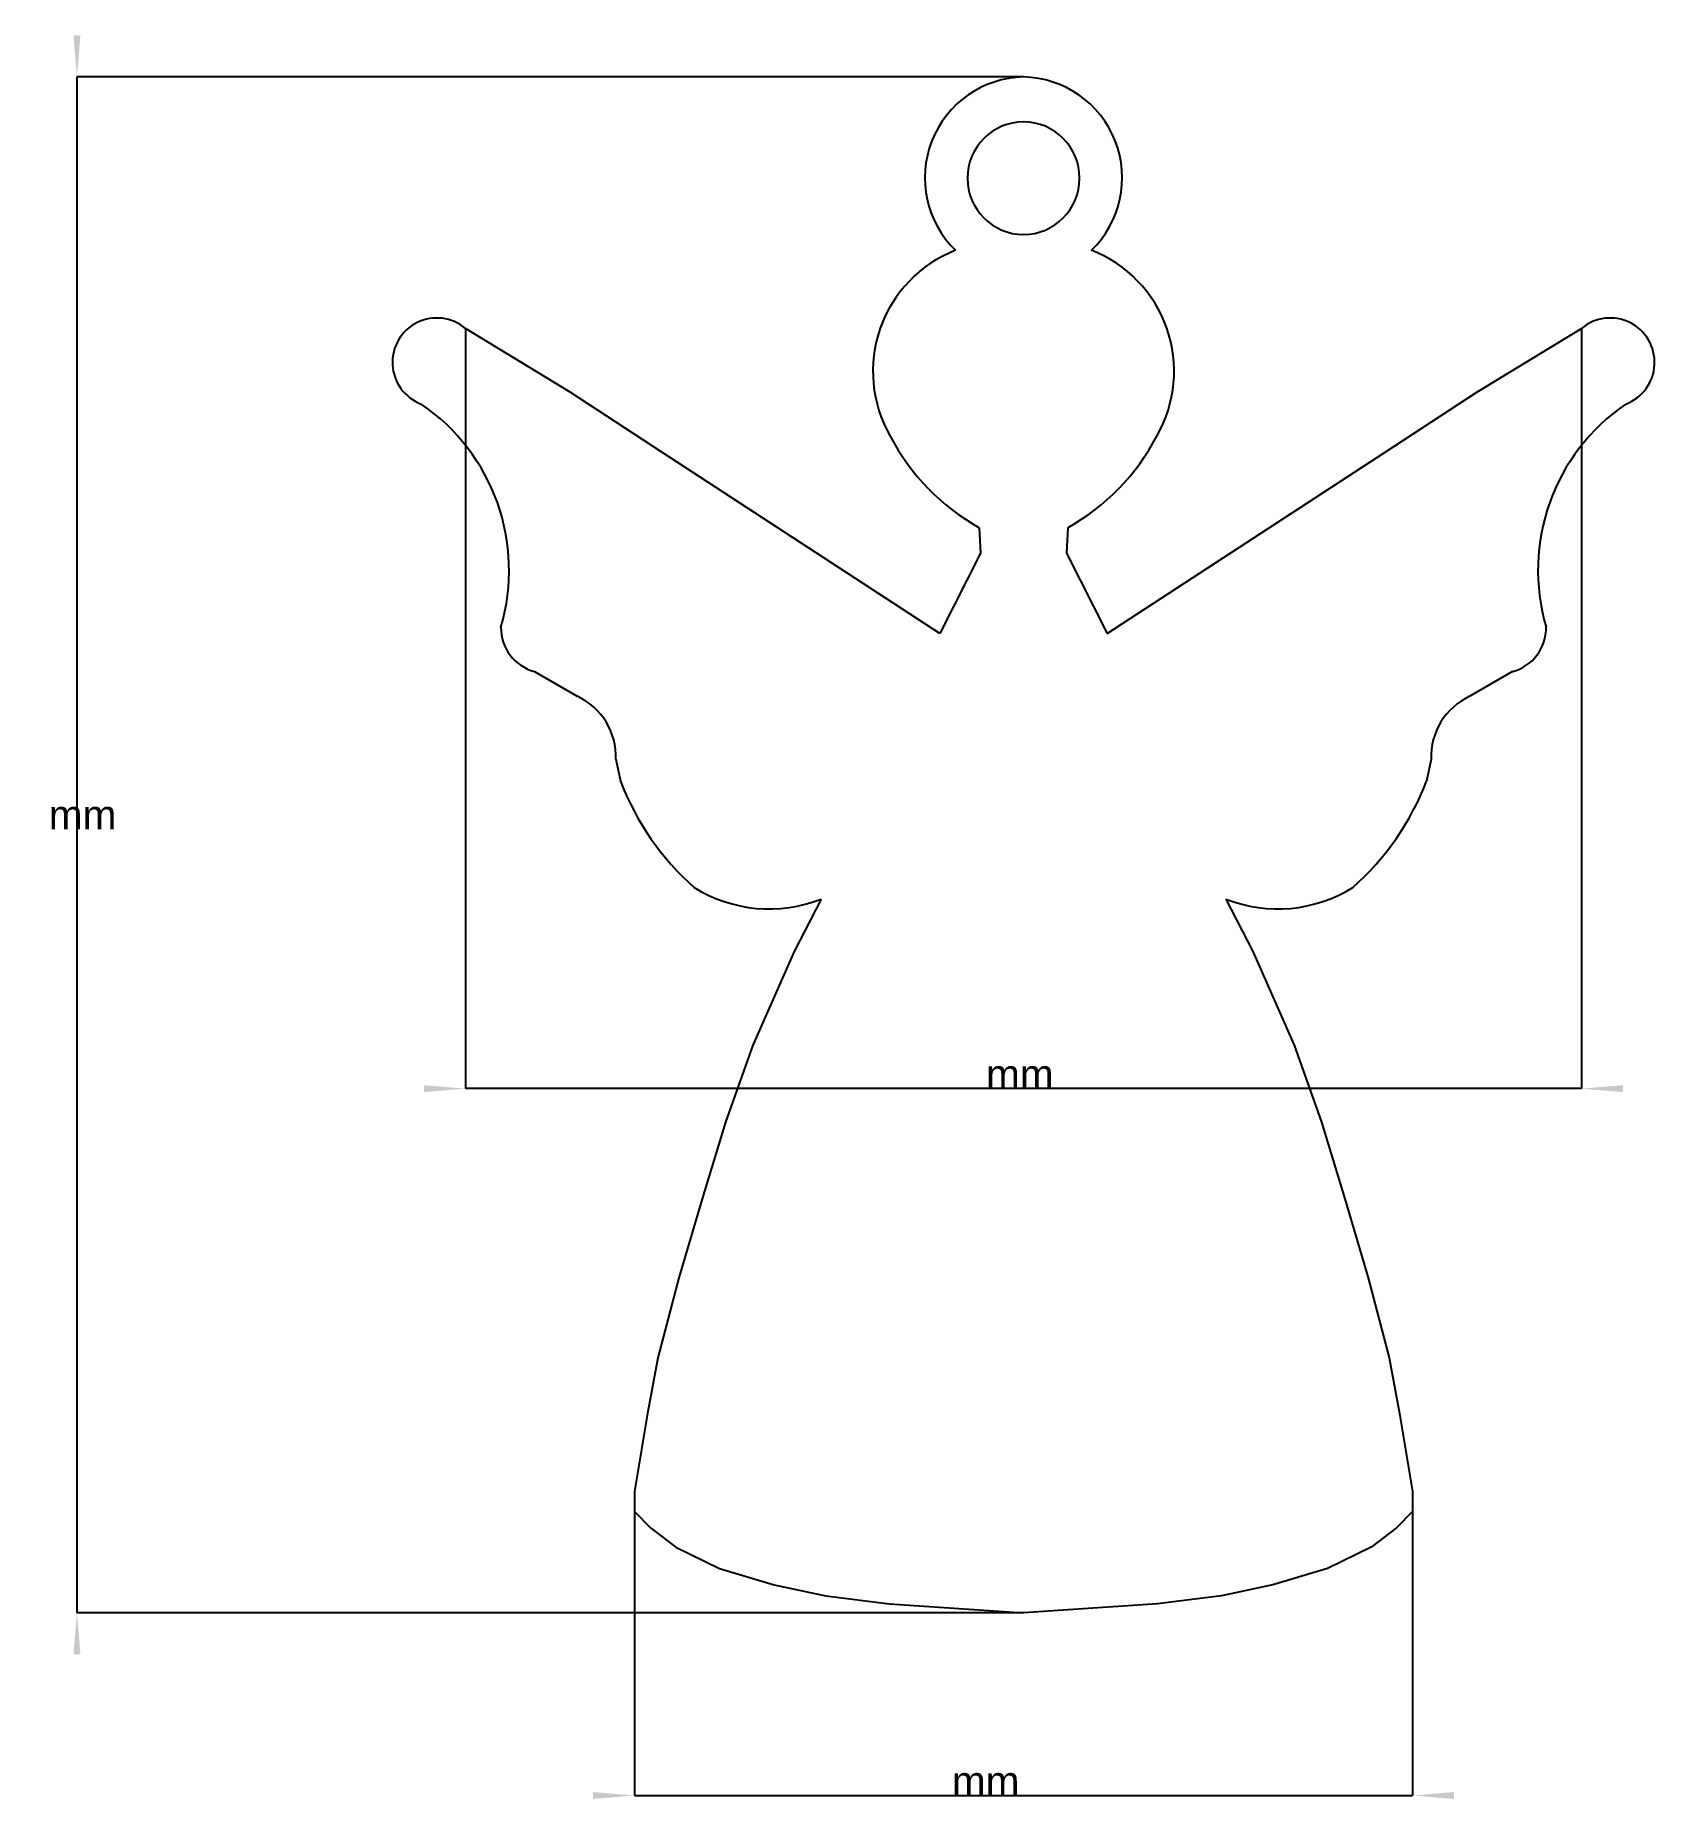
# Model space of a CAD drawing. Extents: x 91 to 286, y 33 to 246.
import ezdxf
from ezdxf.enums import TextEntityAlignment as Align

# ---------------------------------------------------------------- set-up
doc = ezdxf.new("R2010")
doc.units = 0
doc.layers.get('0').update_dxf_attribs({"linetype": 'CONTINUOUS'})
for name, color, linetype in [('Dimension', 7, 'CONTINUOUS'), ('Dimension001', 7, 'CONTINUOUS'), ('Dimension002', 7, 'CONTINUOUS'), ('ProjItem', 7, 'CONTINUOUS')]:
    doc.layers.add(name, color=color, linetype=linetype)
doc.styles.get("Standard").update_dxf_attribs({"font": 'arial.ttf'})
doc.dimstyles.get("Standard").update_dxf_attribs({"dimscale": 0, "dimtxt": 2.5, "dimasz": 2.5, "dimexe": 1.25, "dimexo": 0.625, "dimtad": 1, "dimtxsty": 'STANDARD', "dimcen": 2.5, "dimazin": 3, "dimtfac": 1, "dimtmove": 0, "dimatfit": 3})

# ---------------------------------------------------------------- blocks, each defined once
blk = doc.blocks.new('*Dimension')
at = {"color": 0}
for points in [[(137.865, 118.751), (137.865, 119.585), (142.865, 119.168)], [(282.135, 118.751), (282.135, 119.585), (277.135, 119.168)]]:
    blk.add_solid(points, dxfattribs=at)
at = {"layer": 'Dimension'}
for p, q in [((142.865, 210.626), (142.865, 119.168)), ((277.135, 210.626), (277.135, 119.168)), ((277.135, 119.168), (142.865, 119.168))]:
    blk.add_line(p, q, dxfattribs=at)
blk.add_text(' mm', height=3.5, dxfattribs=at).set_placement((208.878, 119.168), align=Align.CENTER)
blk = doc.blocks.new('*Dimension001')
at = {"color": 0}
for points in [[(95.6936, 245.891), (96.5269, 245.891), (96.1103, 240.891)], [(95.6936, 51.1094), (96.5269, 51.1094), (96.1103, 56.1094)]]:
    blk.add_solid(points, dxfattribs=at)
at = {"layer": 'Dimension001'}
for p, q in [((210, 240.891), (96.1103, 240.891)), ((96.1103, 240.891), (96.1103, 56.1094)), ((210, 56.1094), (96.1103, 56.1094))]:
    blk.add_line(p, q, dxfattribs=at)
blk.add_text(' mm', height=3.5, dxfattribs=at).set_placement((96.1103, 150.369), align=Align.CENTER)
blk = doc.blocks.new('*Dimension002')
at = {"color": 0}
for points in [[(158.187, 33.7047), (158.187, 34.538), (163.187, 34.1214)], [(261.813, 33.7047), (261.813, 34.538), (256.813, 34.1214)]]:
    blk.add_solid(points, dxfattribs=at)
at = {"layer": 'Dimension002'}
for p, q in [((163.187, 68.283), (163.187, 34.1214)), ((256.813, 68.283), (256.813, 34.1214)), ((163.187, 34.1214), (256.813, 34.1214))]:
    blk.add_line(p, q, dxfattribs=at)
blk.add_text(' mm', height=3.5, dxfattribs=at).set_placement((204.766, 34.1214), align=Align.CENTER)

msp = doc.modelspace()

# ---------------------------------------------------------------- linework, layer by layer
at = {"layer": 'ProjItem'}
for p, q in [((155.45, 202.971), (142.865, 210.626)), ((264.55, 202.971), (277.135, 210.626)), ((166.5, 195.742), (155.45, 202.971)), ((253.5, 195.742), (264.55, 202.971)), ((199.94, 173.949), (166.5, 195.742)), ((220.06, 173.949), (253.5, 195.742)), ((204.682, 186.651), (204.835, 183.6)), ((215.318, 186.651), (215.165, 183.6)), ((204.835, 183.6), (199.94, 173.949)), ((215.165, 183.6), (220.06, 173.949)), ((151.181, 169.349), (156.294, 166.374)), ((268.819, 169.349), (263.706, 166.374)), ((160.951, 158.791), (161.512, 156.152)), ((259.049, 158.791), (258.488, 156.152)), ((185.647, 141.98), (182.422, 135.66)), ((234.353, 141.98), (237.578, 135.66)), ((182.422, 135.66), (177.431, 124.406)), ((237.578, 135.66), (242.569, 124.406)), ((177.431, 124.406), (174.144, 115.153)), ((242.569, 124.406), (245.856, 115.153)), ((174.144, 115.153), (171.344, 105.901)), ((245.856, 115.153), (248.656, 105.901)), ((171.344, 105.901), (168.544, 96.4051)), ((248.656, 105.901), (251.456, 96.4051)), ((168.544, 96.4051), (165.987, 86.7876)), ((251.456, 96.4051), (254.013, 86.7876)), ((165.987, 86.7876), (164.77, 80.0919)), ((254.013, 86.7876), (255.23, 80.0919)), ((164.77, 80.0919), (163.187, 70.7178)), ((255.23, 80.0919), (256.813, 70.7178)), ((163.187, 70.7178), (163.187, 68.283)), ((256.813, 70.7178), (256.813, 68.283)), ((163.187, 68.283), (165.135, 66.3351)), ((256.813, 68.283), (254.865, 66.3351)), ((165.135, 66.3351), (168.18, 63.9857)), ((254.865, 66.3351), (251.82, 63.9857)), ((168.18, 63.9857), (173.414, 61.4292)), ((251.82, 63.9857), (246.586, 61.4292)), ((173.414, 61.4292), (179.988, 59.4813)), ((246.586, 61.4292), (240.012, 59.4813)), ((179.988, 59.4813), (186.197, 58.1422)), ((186.197, 58.1422), (193.867, 57.1682)), ((233.803, 58.1422), (226.133, 57.1682)), ((240.012, 59.4813), (233.803, 58.1422)), ((193.867, 57.1682), (210, 56.1094)), ((226.133, 57.1682), (210, 56.1094))]:
    msp.add_line(p, q, dxfattribs=at)
for centre, radius, start, end in [((210.267, 228.753), 12.1403, 91.2589, -134.104), ((209.733, 228.753), 12.1403, -45.8955, 88.7411), ((210.033, 228.711), 6.7811, 90.2813, -90.2813), ((209.967, 228.711), 6.7811, -89.7187, 89.7187), ((207.513, 205.479), 15.6314, 111.368, -150.067), ((212.487, 205.479), 15.6314, -29.9326, 68.6325), ((139.414, 206.543), 5.3454, 49.8013, -110.651), ((280.586, 206.543), 5.3454, -69.3491, 130.199), ((123.878, 181.528), 24.2258, -16.3726, 55.7005), ((296.122, 181.528), 24.2258, 124.3, -163.627), ((217.913, 210.228), 27.0351, -152.344, -119.301), ((202.087, 210.228), 27.0351, -60.6987, -27.6558), ((152.551, 174.605), 5.4314, 179.003, -104.615), ((267.449, 174.605), 5.4314, -75.3854, 0.996947), ((152.981, 159.117), 7.9776, -2.34423, 65.4574), ((267.019, 159.117), 7.9776, 114.543, -177.656), ((192.194, 167.979), 32.8832, -158.919, -131.567), ((227.806, 167.979), 32.8832, -48.4327, -21.0807), ((179.397, 157.822), 17.0305, -121.982, -68.4693), ((240.603, 157.822), 17.0305, -111.531, -58.0181)]:
    msp.add_arc(centre, radius, start, end, dxfattribs=at)

# ---------------------------------------------------------------- dimensions: what is measured, and where the dimension line sits
at = {"layer": 'Dimension'}
dim = msp.add_linear_dim(base=(208.878, 119.168), p1=(277.135, 210.626), p2=(142.865, 210.626), text=' mm', dimstyle='STANDARD', dxfattribs=at)
dim.commit()
dim.dimension.update_dxf_attribs({"geometry": '*Dimension', "text_midpoint": (208.878, 114.168)})
at = {"layer": 'Dimension001'}
dim = msp.add_linear_dim(base=(96.1103, 150.369), p1=(210, 240.891), p2=(210, 56.1094), angle=90, text=' mm', dimstyle='STANDARD', dxfattribs=at)
dim.commit()
dim.dimension.update_dxf_attribs({"geometry": '*Dimension001', "text_midpoint": (91.1103, 150.369)})
at = {"layer": 'Dimension002'}
dim = msp.add_linear_dim(base=(204.766, 34.1214), p1=(163.187, 68.283), p2=(256.813, 68.283), text=' mm', dimstyle='STANDARD', dxfattribs=at)
dim.commit()
dim.dimension.update_dxf_attribs({"geometry": '*Dimension002', "text_midpoint": (204.766, 39.1214)})

doc.saveas('drawing.dxf')
